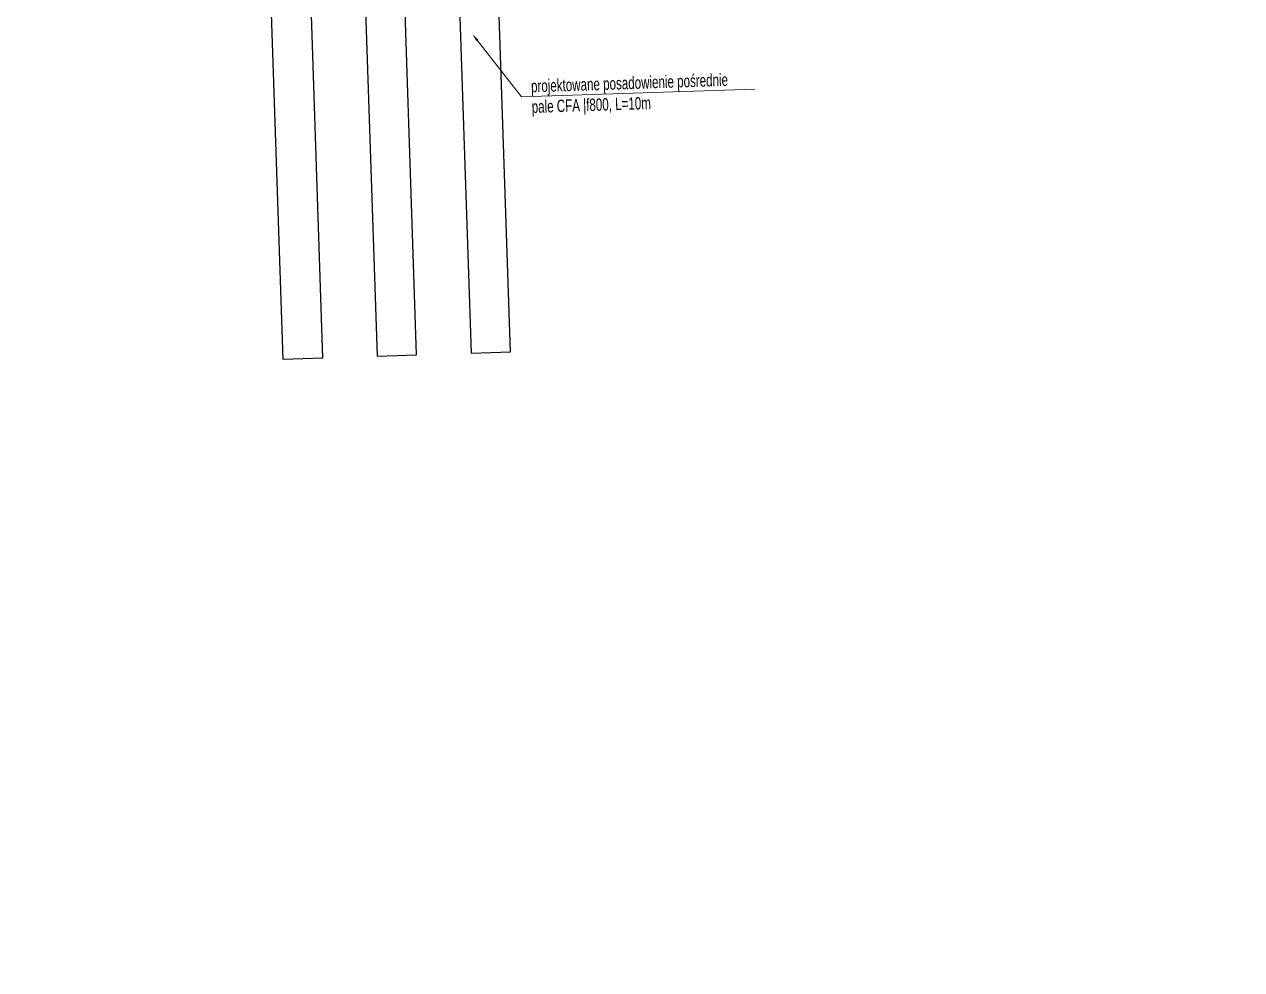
# Model space of a CAD drawing. Header units: metres. Extents: x 8395712 to 9795150, y 4166577 to 5794892.
# Drawn here: x 8418145.59 to 8418170.18, y 5772583.73 to 5772602.84 of the extents above; entities that cross this region are included whole.
import ezdxf
from ezdxf import colors
from ezdxf.entities.mleader import LeaderData, LeaderLine
from ezdxf.math import Vec2, Vec3

# ---------------------------------------------------------------- set-up
doc = ezdxf.new("R2010")
doc.units = ezdxf.units.M
doc.layers.add('AII_M_opisy odniesienia', color=1, linetype='Continuous', lineweight=25)
doc.layers.add('AII_M_opisy wymiary', color=1, linetype='Continuous', lineweight=25)
doc.styles.add('CDMSTYLE', font='CDMSIMPL.shx', dxfattribs={"width": 0.7, "bigfont": 'CDMBIGPL.shx'})

msp = doc.modelspace()

# ---------------------------------------------------------------- linework, layer by layer
at = {"color": 1, "lineweight": 25, "elevation": -3.053802376826493e-10}
for points in [[(8418152.711317481, 5772596.127662412), (8418153.510868058, 5772596.154474337), (8418153.175718976, 5772606.148856513), (8418152.3761684, 5772606.122044589)], [(8418154.610250032, 5772596.1913407), (8418155.409800608, 5772596.218152625), (8418155.074651524, 5772606.212534801), (8418154.27510095, 5772606.185722876)], [(8418151.611935519, 5772596.090795978), (8418150.812384946, 5772596.063984049), (8418150.477235856, 5772606.058366226), (8418151.27678643, 5772606.085178155)]]:
    msp.add_lwpolyline(points, close=True, dxfattribs=at)
at = {"layer": 'AII_M_opisy wymiary', "color": 1, "linetype": 'ByBlock', "lineweight": 40}
msp.add_circle((8418171.830326973, 5772432.124002992), 22459.48405515863, dxfattribs=at)

# ---------------------------------------------------------------- leaders
at = {"layer": 'AII_M_opisy odniesienia'}
ml = msp.add_multileader_mtext('Standard', dxfattribs=at)
ml.set_content('projektowane posadowienie pośrednie\\Ppale CFA |f800, L=10m', color=1, style='CDMSTYLE')
ml.set_leader_properties(color=9, lineweight=18)
ml.build(insert=Vec2(0, 0))
ml.multileader.update_dxf_attribs({"text_left_attachment_type": 6, "text_right_attachment_type": 6, "dogleg_length": 2, "arrow_head_size": 0.15, "scale": 0.1})
ctx = ml.context
ctx.base_point, ctx.scale, ctx.char_height, ctx.arrow_head_size, ctx.landing_gap_size, ctx.plane_origin, ctx.plane_x_axis, ctx.plane_y_axis = Vec3(8418155.829274876, 5772601.376765135), 0.1, 0.25, 0.15, 0, Vec3(8418153.888518635, 5772603.166132134), Vec3(0.9994382176664633, 0.03351490814075148), Vec3(-0.03351490814075148, 0.9994382176664633)
ctx.left_attachment, ctx.right_attachment = 6, 6
notes = []
notes.append((ctx, [(0, (1, 1, 0), (8418155.629387233, 5772601.370062153), (0.9994382176664635, 0.03351490814075146), 0.2, [(0, [(8418154.642176604, 5772602.634130057)], 0, [])])]))
ctx.mtext.insert, ctx.mtext.text_direction, ctx.mtext.rotation, ctx.mtext.flow_direction = Vec3(8418155.81810324, 5772601.709911208), Vec3(0.9994382176664633, 0.03351490814075148), 1.250543002484505e-10, 5
for ctx, leaders in notes:
    for number, flags, end, landing, length, lines in leaders:
        leader = LeaderData()
        leader.index, (leader.has_last_leader_line, leader.has_dogleg_vector, leader.attachment_direction) = number, flags
        leader.last_leader_point, leader.dogleg_vector, leader.dogleg_length = Vec3(end), Vec3(landing), length
        for number, points, colour, breaks in lines:
            line = LeaderLine()
            line.index, line.vertices, line.color, line.breaks = number, Vec3.list(points), colors.encode_raw_color(colour), breaks
            leader.lines.append(line)
        ctx.leaders.append(leader)

doc.saveas('drawing.dxf')
